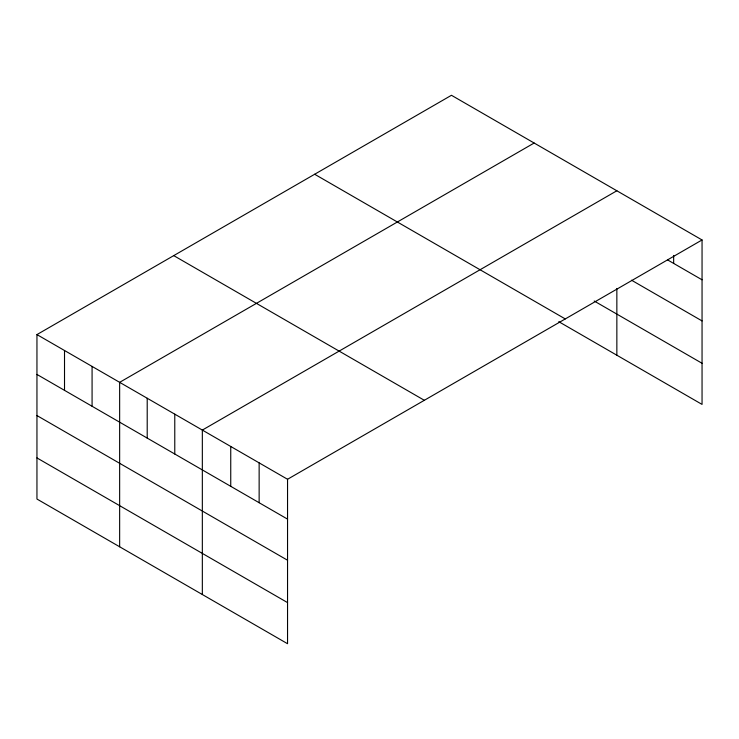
<?xml version="1.0" encoding="UTF-8"?>
<svg xmlns="http://www.w3.org/2000/svg" width="739" height="739" viewBox="0 0 739 739"><rect width="100%" height="100%" fill="white"/><g stroke="black" fill="none" stroke-linecap="round" stroke-linejoin="round"><path stroke-width="1.11" d="M36.95 334.591L287.545 479.269L287.545 643.715L36.95 499.037L36.95 334.591L451.455 95.285L702.05 239.963L702.05 404.409L558.767 321.677M534.149 143.024L119.644 382.34L119.644 546.786M616.853 190.773L202.338 430.08L202.338 594.525M287.545 479.269L702.05 239.963M667.77 260.017L702.05 279.804M631.54 280.21L702.05 320.92M594.202 301.022L702.05 363.283M314.666 174.256L565.261 318.934M173.739 255.62L424.334 400.298M36.95 374.433L287.545 519.12M36.95 415.558L287.545 560.236M36.95 457.921L287.545 602.599M673.654 255.435L673.654 263.407M616.853 288.45L616.853 355.219M259.14 462.873L259.14 502.723M230.744 446.476L230.744 486.327M174.773 414.163L174.773 454.014M147.209 398.256L147.209 438.098M92.079 366.424L92.079 406.265M64.515 350.508L64.515 390.349"/></g></svg>
